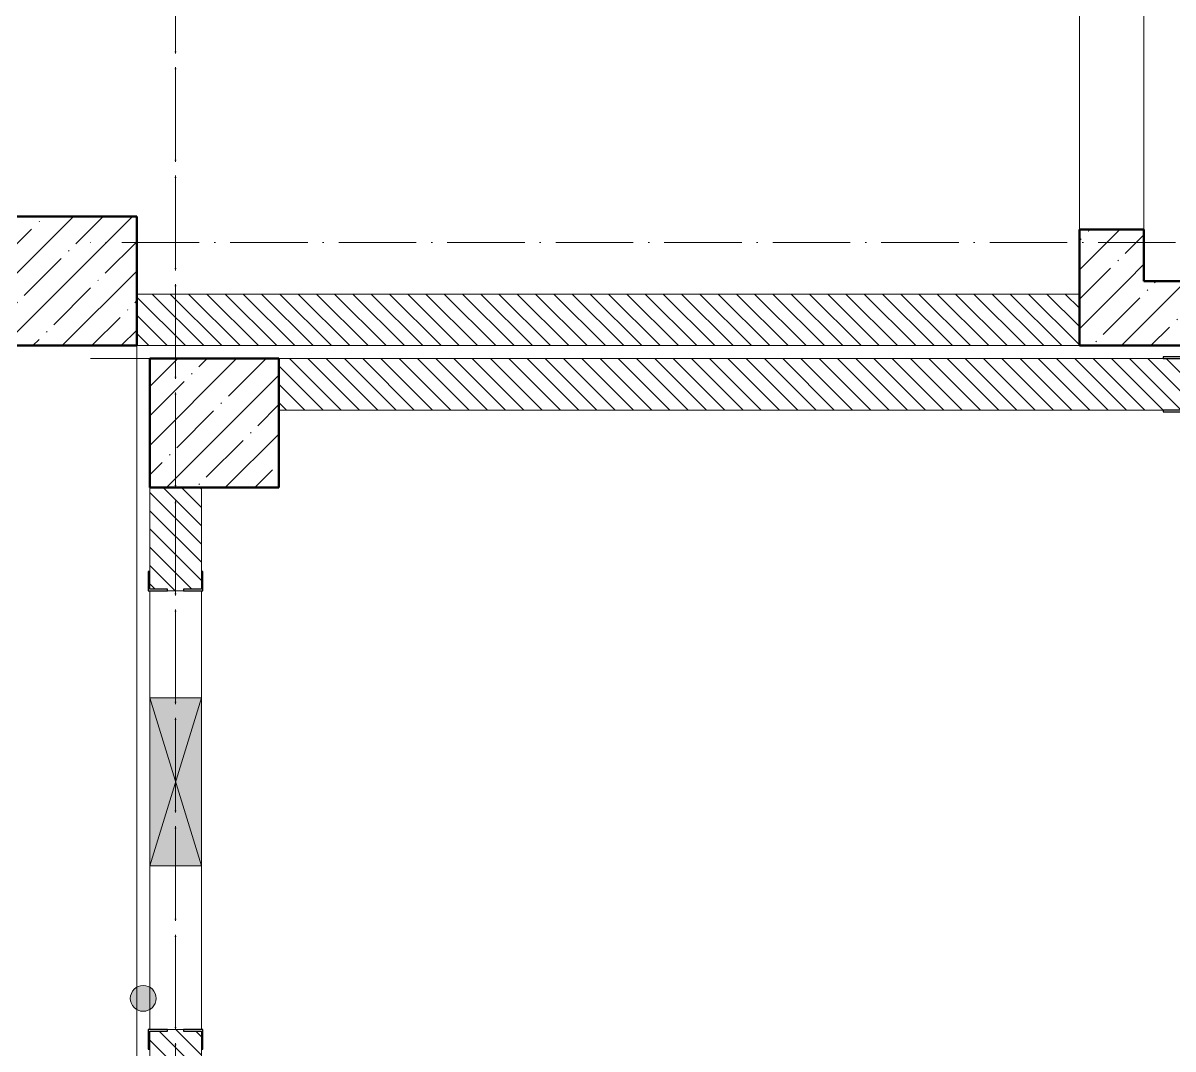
# Model space of a CAD drawing. Header units: millimetres. Extents: x -12989 to 629078, y -109036 to 555275.
# Drawn here: x 376530 to 380983, y -42757 to -38782 of the extents above; entities that cross this region are included whole.
import ezdxf

# ---------------------------------------------------------------- set-up
doc = ezdxf.new("R2010")
doc.units = ezdxf.units.MM
doc.linetypes.add('50_200_ШТРИХ_1Т_ш5_п1_п1_', pattern=[700, 500, -100, 0, -100])
for name, color, linetype, lineweight in [('4 -стяжа', 7, 'Continuous', 30), ('A-DETL-GENF-OTLN', 7, 'Continuous', 9), ('A-FLOR-____-OTLN', 7, 'Continuous', 9), ('A-GENM-____-MCUT', 7, 'Continuous', 25), ('A-GENM-____-OTLN-1', 7, 'Continuous', 25), ('A-GLAZ-____-OTLN', 7, 'Continuous', 9), ('A-WALL-____-MCUT', 7, 'Continuous', 13), ('A-WALL-____-MCUT-1', 7, 'Continuous', 9), ('A-WALL-____-MCUT-2', 7, 'Continuous', 50), ('A-WALL-____-MCUT-3', 7, 'Continuous', 9), ('A-WALL-____-OTLN', 7, 'Continuous', 9), ('A-WALL-____-PATT-1', 7, 'Continuous', 9), ('G-____-____-TEXT', 7, 'Continuous', 9), ('I-WALL-____-OTLN', 7, 'Continuous', 9), ('S-COLS-____-MCUT', 7, 'Continuous', 50), ('S-COLS-____-OTLN', 7, 'Continuous', 9), ('S-GRID-____-OTLN-1', 7, '50_200_ШТРИХ_1Т_ш5_п1_п1_', 9)]:
    doc.layers.add(name, color=color, linetype=linetype, lineweight=lineweight)
doc.layers.get('4 -стяжа').off()
pattern_1 = [(135, (283770.707, -86863.456), (-35.35534, -35.35534), [])]
pattern_2 = [(45, (-93500, -46531.04), (-114.04925, 114.04925), []), (45, (-93385.95, -46531.04), (-114.04925, 114.04925), [201.613, -40.323, 3.353, -36.97])]
pattern_3 = [(45, (-92950, -47081.04), (-114.04925, 114.04925), []), (45, (-92835.95, -47081.04), (-114.04925, 114.04925), [201.613, -40.323, 3.353, -36.97])]
pattern_4 = [(45, (283770.7, -86863.46), (-114.04925, 114.04925), []), (45, (283884.76, -86863.46), (-114.04925, 114.04925), [201.612, -40.322, 3.353, -36.97])]

# ---------------------------------------------------------------- blocks, each defined once
blk = doc.blocks.new('BSC_Колонна _Прямоугольная - 500х500-V115-АР1_План отверстий 3 этажа в осях 1-64_Ю-ЯЯ')
at = {"layer": 'S-COLS-____-OTLN'}
h = blk.add_hatch(dxfattribs=at)
h.set_pattern_fill('FP_120', color=256, style=0, pattern_type=2)
h.set_pattern_definition(pattern_2)
h.paths.add_polyline_path([(-250, -250), (250, -250), (250, 250), (-250, 250)], flags=0)
at = {"layer": 'S-COLS-____-MCUT'}
for p, q in [((250, 250), (-250, 250)), ((-250, 250), (-250, -250)), ((250, -250), (250, 250)), ((-250, -250), (250, -250))]:
    blk.add_line(p, q, dxfattribs=at)
blk = doc.blocks.new('BSC_Колонна _Прямоугольная - 500х500-V123-АР1_План отверстий 3 этажа в осях 1-64_Ю-ЯЯ')
at = {"layer": 'S-COLS-____-OTLN'}
h = blk.add_hatch(dxfattribs=at)
h.set_pattern_fill('FP_128', color=256, style=0, pattern_type=2)
h.set_pattern_definition(pattern_3)
h.paths.add_polyline_path([(-250, -250), (250, -250), (250, 250), (-250, 250)], flags=0)
at = {"layer": 'S-COLS-____-MCUT'}
for p, q in [((250, 250), (-250, 250)), ((-250, 250), (-250, -250)), ((250, -250), (250, 250)), ((-250, -250), (250, -250))]:
    blk.add_line(p, q, dxfattribs=at)
blk = doc.blocks.new('Фахверк_СКБ_Уголок - 200_3550-28267367-АР1_План отверстий 3 этажа в осях 1-64_Ю-ЯЯ')
at = {"layer": 'A-GENM-____-MCUT'}
for p, q in [((200, 156), (125, 156)), ((125, 156), (125, 81)), ((131, 81), (131, 150)), ((131, 150), (200, 150)), ((200, 150), (200, 156)), ((125, 81), (131, 81)), ((131, 19), (125, 19)), ((125, 19), (125, -56)), ((131, -50), (131, 19)), ((125, -56), (200, -56)), ((200, -50), (131, -50)), ((200, -56), (200, -50))]:
    blk.add_line(p, q, dxfattribs=at)
blk = doc.blocks.new('Фахверк_СКБ_Уголок - 200_3960-28268576-АР1_План отверстий 3 этажа в осях 1-64_Ю-ЯЯ')
at = {"layer": 'A-GENM-____-MCUT'}
for p, q in [((200, 156), (125, 156)), ((125, 156), (125, 81)), ((131, 81), (131, 150)), ((131, 150), (200, 150)), ((200, 150), (200, 156)), ((125, 81), (131, 81)), ((131, 19), (125, 19)), ((125, 19), (125, -56)), ((131, -50), (131, 19)), ((125, -56), (200, -56)), ((200, -50), (131, -50)), ((200, -56), (200, -50))]:
    blk.add_line(p, q, dxfattribs=at)
blk = doc.blocks.new('AR_Отверстие прямоугольное _в стене_ - AR_Отверстие прямоугольное _в стене__ОВ-36945931-АР1_План отверстий 3 этажа в осях 1-64_Ю-ЯЯ')
at = {"layer": 'A-GLAZ-____-OTLN'}
blk.add_hatch(color=256, dxfattribs=at).paths.add_polyline_path([(325, 100), (-325, 100), (-325, -100), (325, -100)], flags=0)
at = {"layer": 'A-DETL-GENF-OTLN'}
for p, q in [((-325, -100), (-325, 100)), ((-325, 100), (325, 100)), ((325, 100), (-325, -100)), ((-325, 100), (325, -100)), ((325, 100), (-325, 100)), ((-325, 100), (-325, -100)), ((325, 100), (325, -100)), ((325, -100), (325, 100)), ((325, -100), (-325, -100)), ((-325, -100), (325, -100))]:
    blk.add_line(p, q, dxfattribs=at)
blk = doc.blocks.new('BSC_Колонна _Прямоугольная - 500х500-V139-АР1_План отверстий 3 этажа в осях 1-64_А-ГГ')
at = {"layer": 'S-COLS-____-OTLN'}
h = blk.add_hatch(dxfattribs=at)
h.set_pattern_fill('FP_162', color=256, style=0, pattern_type=2)
h.set_pattern_definition(pattern_2)
h.paths.add_polyline_path([(-250, -250), (250, -250), (250, 250), (-250, 250)], flags=0)
at = {"layer": 'S-COLS-____-MCUT'}
for p, q in [((250, 250), (-250, 250)), ((-250, 250), (-250, -250)), ((250, -250), (250, 250)), ((-250, -250), (250, -250))]:
    blk.add_line(p, q, dxfattribs=at)
blk = doc.blocks.new('BSC_Колонна _Прямоугольная - 500х500-V147-АР1_План отверстий 3 этажа в осях 1-64_А-ГГ')
at = {"layer": 'S-COLS-____-OTLN'}
h = blk.add_hatch(dxfattribs=at)
h.set_pattern_fill('FP_170', color=256, style=0, pattern_type=2)
h.set_pattern_definition(pattern_3)
h.paths.add_polyline_path([(-250, -250), (250, -250), (250, 250), (-250, 250)], flags=0)
at = {"layer": 'S-COLS-____-MCUT'}
for p, q in [((250, 250), (-250, 250)), ((-250, 250), (-250, -250)), ((250, -250), (250, 250)), ((-250, -250), (250, -250))]:
    blk.add_line(p, q, dxfattribs=at)
blk = doc.blocks.new('Фахверк_СКБ_Уголок - 200_3550-28267367-АР1_План отверстий 3 этажа в осях 1-64_А-ГГ')
at = {"layer": 'A-GENM-____-MCUT'}
for p, q in [((200, 156), (125, 156)), ((125, 156), (125, 81)), ((131, 81), (131, 150)), ((131, 150), (200, 150)), ((200, 150), (200, 156)), ((125, 81), (131, 81)), ((131, 19), (125, 19)), ((125, 19), (125, -56)), ((131, -50), (131, 19)), ((125, -56), (200, -56)), ((200, -50), (131, -50)), ((200, -56), (200, -50))]:
    blk.add_line(p, q, dxfattribs=at)
blk = doc.blocks.new('Фахверк_СКБ_Уголок - 200_3960-28268576-АР1_План отверстий 3 этажа в осях 1-64_А-ГГ')
at = {"layer": 'A-GENM-____-MCUT'}
for p, q in [((200, 156), (125, 156)), ((125, 156), (125, 81)), ((131, 81), (131, 150)), ((131, 150), (200, 150)), ((200, 150), (200, 156)), ((125, 81), (131, 81)), ((131, 19), (125, 19)), ((125, 19), (125, -56)), ((131, -50), (131, 19)), ((125, -56), (200, -56)), ((200, -50), (131, -50)), ((200, -56), (200, -50))]:
    blk.add_line(p, q, dxfattribs=at)
blk = doc.blocks.new('AR_Отверстие прямоугольное _в стене_ - AR_Отверстие прямоугольное _в стене__ОВ-36945931-АР1_План отверстий 3 этажа в осях 1-64_А-ГГ')
at = {"layer": 'A-GLAZ-____-OTLN'}
blk.add_hatch(color=256, dxfattribs=at).paths.add_polyline_path([(325, 100), (-325, 100), (-325, -100), (325, -100)], flags=0)
at = {"layer": 'A-DETL-GENF-OTLN'}
for p, q in [((-325, -100), (-325, 100)), ((-325, 100), (325, 100)), ((325, 100), (-325, -100)), ((-325, 100), (325, -100)), ((325, 100), (-325, 100)), ((-325, 100), (-325, -100)), ((325, 100), (325, -100)), ((325, -100), (325, 100)), ((325, -100), (-325, -100)), ((-325, -100), (325, -100))]:
    blk.add_line(p, q, dxfattribs=at)
blk = doc.blocks.new('3эт')
at = {"layer": 'S-GRID-____-OTLN-1', "color": 251, "ltscale": 0.6, "true_color": 0x636466}
for p, q in [((377120.7, -46882.4), (377120.7, 4029.4)), ((377120.7, -91346.1), (377120.7, -36982.5)), ((387715.1, -39632.4), (376792, -39632.4)), ((387715.1, -39632.4), (376792, -39632.4)), ((376792, -40082.4), (387845.1, -40082.4)), ((376792, -40082.4), (387845.1, -40082.4))]:
    blk.add_line(p, q, dxfattribs=at)

msp = doc.modelspace()

# ---------------------------------------------------------------- hatches: boundary and pattern name
at = {"layer": 'A-WALL-____-PATT-1'}
h = msp.add_hatch(dxfattribs=at)
h.set_pattern_fill('FP_12', color=256, style=0, pattern_type=2)
h.set_pattern_definition(pattern_4)
h.paths.add_polyline_path([(380620.7074, -39782.4142), (380870.7074, -39782.4142), (380870.7074, -39582.4142), (380620.7074, -39582.4142)], flags=0)
h.paths.add_polyline_path([(380870.7074, -37982.4142), (380870.7074, -37132.4142), (380620.7074, -37132.4142), (380620.7074, -37982.4142)], flags=0)
h = msp.add_hatch(dxfattribs=at)
h.set_pattern_fill('FP_38', color=256, style=0, pattern_type=2)
h.set_pattern_definition(pattern_4)
h.paths.add_polyline_path([(380870.7074, -39782.4142), (380870.7074, -39582.4142), (380620.7074, -39582.4142), (380620.7074, -39782.4142)], flags=0)
h = msp.add_hatch(dxfattribs=at)
h.set_pattern_fill('FP_12', color=256, style=0, pattern_type=2)
h.set_pattern_definition(pattern_4)
h.paths.add_polyline_path([(385020.7074, -40032.4142), (385020.7074, -39782.4142), (380620.7074, -39782.4142), (380620.7074, -40032.4142), (384502.1459, -40032.4142)], flags=0)
h = msp.add_hatch(dxfattribs=at)
h.set_pattern_fill('FP_38', color=256, style=0, pattern_type=2)
h.set_pattern_definition(pattern_4)
h.paths.add_polyline_path([(385020.7074, -40032.4142), (385020.7074, -39782.4142), (380620.7074, -39782.4142), (380620.7074, -40032.4142), (384502.4949, -40032.4142)], flags=0)
h = msp.add_hatch(dxfattribs=at)
h.set_pattern_fill('FP_9', color=256, style=0, pattern_type=2)
h.set_pattern_definition(pattern_1)
h.paths.add_polyline_path([(380620.7074, -40032.4142), (380620.7074, -39832.4142), (376970.7074, -39832.4142), (376970.7074, -40032.4142), (379199.753, -40032.4142)], flags=0)
h = msp.add_hatch(dxfattribs=at)
h.set_pattern_fill('FP_6', color=256, style=0, pattern_type=2)
h.set_pattern_definition(pattern_1)
h.paths.add_polyline_path([(380620.7074, -40032.4142), (380620.7074, -39832.4142), (376970.7074, -39832.4142), (376970.7074, -40032.4142), (379200.1021, -40032.4142)], flags=0)
h = msp.add_hatch(dxfattribs=at)
h.set_pattern_fill('FP_9', color=256, style=0, pattern_type=2)
h.set_pattern_definition(pattern_1)
h.paths.add_polyline_path([(384520.7074, -40282.4142), (384520.7074, -40082.4142), (381020.7074, -40082.4142), (381020.7074, -40151.4142), (381014.7074, -40151.4142), (381014.7074, -40082.4142), (377520.7074, -40082.4142), (377520.7074, -40282.4142), (381014.7074, -40282.4142), (381014.7074, -40213.4142), (381020.7074, -40213.4142), (381020.7074, -40282.4142), (384502.1459, -40282.4142)], flags=0)
h = msp.add_hatch(dxfattribs=at)
h.set_pattern_fill('FP_6', color=256, style=0, pattern_type=2)
h.set_pattern_definition(pattern_1)
h.paths.add_polyline_path([(384520.7074, -40282.4142), (384520.7074, -40082.4142), (381020.7074, -40082.4142), (381020.7074, -40151.4142), (381014.7074, -40151.4142), (381014.7074, -40082.4142), (377520.7074, -40082.4142), (377520.7074, -40282.4142), (381014.7074, -40282.4142), (381014.7074, -40213.4142), (381020.7074, -40213.4142), (381020.7074, -40282.4142), (384502.4949, -40282.4142)], flags=0)
h = msp.add_hatch(dxfattribs=at)
h.set_pattern_fill('FP_9', color=256, style=0, pattern_type=2)
h.set_pattern_definition(pattern_1)
h.paths.add_polyline_path([(377020.7074, -43932.4142), (377220.7074, -43932.4142), (377220.7074, -43332.4142), (377020.7074, -43332.4142), (377020.7074, -43363.1268)], flags=0)
h.paths.add_polyline_path([(377089.7074, -42932.4142), (377151.7074, -42932.4142), (377151.7074, -42926.4142), (377220.7074, -42926.4142), (377219.7474, -42688.4142), (377151.7074, -42688.4142), (377151.7074, -42682.4142), (377089.7074, -42682.4142), (377089.7074, -42688.4142), (377020.7074, -42688.4142), (377020.7074, -42926.4142), (377089.7074, -42926.4142)], flags=0)
h.paths.add_polyline_path([(377089.7074, -40982.4142), (377151.7074, -40982.4142), (377151.7074, -40976.4142), (377220.7074, -40976.4142), (377220.7074, -40582.4142), (377020.7074, -40582.4142), (377020.7074, -40976.4142), (377089.7074, -40976.4142)], flags=0)
h = msp.add_hatch(dxfattribs=at)
h.set_pattern_fill('FP_6', color=256, style=0, pattern_type=2)
h.set_pattern_definition(pattern_1)
h.paths.add_polyline_path([(377020.7074, -43932.4142), (377220.7074, -43932.4142), (377220.7074, -43332.4142), (377020.7074, -43332.4142)], flags=0)
h.paths.add_polyline_path([(377151.7074, -42932.4142), (377151.7074, -42926.4142), (377220.7074, -42926.4142), (377219.7474, -42688.4142), (377151.7074, -42688.4142), (377151.7074, -42682.4142), (377089.7074, -42682.4142), (377089.7074, -42688.4142), (377020.7074, -42688.4142), (377020.7074, -42926.4142), (377089.7074, -42926.4142), (377089.7074, -42932.4142)], flags=0)
h.paths.add_polyline_path([(377151.7074, -40982.4142), (377151.7074, -40976.4142), (377220.7074, -40976.4142), (377220.7074, -40582.4142), (377020.7074, -40582.4142), (377020.7074, -40976.4142), (377089.7074, -40976.4142), (377089.7074, -40982.4142)], flags=0)
at = {"layer": 'G-____-____-TEXT'}
h = msp.add_hatch(color=256, dxfattribs=at)
edge = h.paths.add_edge_path(flags=0)
edge.add_arc((376995.673, -42561.2045), 50, 0, 360)
h = msp.add_hatch(color=256, dxfattribs=at)
edge = h.paths.add_edge_path(flags=0)
edge.add_arc((376995.673, -42561.2045), 50, 0, 360)

# ---------------------------------------------------------------- linework, layer by layer
at = {"layer": 'A-FLOR-____-OTLN'}
msp.add_line((376970.7074, -43382.4142), (376970.7074, -40032.4142), dxfattribs=at)
msp.add_line((376970.7074, -43382.4142), (376970.7074, -40032.4142), dxfattribs=at)
at = {"layer": 'A-WALL-____-MCUT'}
for p, q in [((380620.7074, -39832.4142), (376970.7074, -39832.4142)), ((376970.7074, -40032.4142), (380620.7074, -40032.4142)), ((380945.7074, -40082.4142), (377520.7074, -40082.4142)), ((377520.7074, -40282.4142), (380945.7074, -40282.4142)), ((377020.7074, -40582.4142), (377020.7074, -40907.4142)), ((377220.7074, -40907.4142), (377220.7074, -40582.4142)), ((377089.7074, -40982.4142), (377151.7074, -40982.4142)), ((377151.7074, -42682.4142), (377089.7074, -42682.4142)), ((377020.7074, -42757.4142), (377020.7074, -42857.4142)), ((377220.7074, -42857.4142), (377220.7074, -42757.4142))]:
    msp.add_line(p, q, dxfattribs=at)
at = {"layer": 'A-WALL-____-MCUT-1'}
for p, q in [((380620.7074, -39582.4142), (380620.7074, -40032.4142)), ((380870.7074, -39782.4142), (380870.7074, -39582.4142)), ((385020.7074, -39782.4142), (380870.7074, -39782.4142)), ((380620.7074, -40032.4142), (385020.7074, -40032.4142))]:
    msp.add_line(p, q, dxfattribs=at)
at = {"layer": 'A-WALL-____-MCUT-2'}
for p, q in [((380870.7074, -39582.4142), (380620.7074, -39582.4142)), ((380620.7074, -39582.4142), (380620.7074, -40032.4142)), ((380870.7074, -39782.4142), (380870.7074, -39582.4142)), ((385020.7074, -39782.4142), (380870.7074, -39782.4142)), ((380620.7074, -40032.4142), (385020.7074, -40032.4142))]:
    msp.add_line(p, q, dxfattribs=at)
at = {"layer": 'A-WALL-____-MCUT-3'}
for p, q in [((380620.7074, -39832.4142), (376970.7074, -39832.4142)), ((376970.7074, -40032.4142), (380620.7074, -40032.4142)), ((380945.7074, -40082.4142), (377520.7074, -40082.4142)), ((377520.7074, -40282.4142), (380945.7074, -40282.4142)), ((377020.7074, -40582.4142), (377020.7074, -40907.4142)), ((377220.7074, -40907.4142), (377220.7074, -40582.4142)), ((377089.7074, -40982.4142), (377151.7074, -40982.4142)), ((377151.7074, -42682.4142), (377089.7074, -42682.4142)), ((377020.7074, -42757.4142), (377020.7074, -42857.4142)), ((377220.7074, -42857.4142), (377220.7074, -42757.4142))]:
    msp.add_line(p, q, dxfattribs=at)
at = {"layer": 'A-WALL-____-OTLN'}
for p, q in [((380620.7074, -39582.4142), (380620.7074, -37982.4142)), ((380870.7074, -37982.4142), (380870.7074, -39582.4142))]:
    msp.add_line(p, q, dxfattribs=at)
at = {"layer": 'G-____-____-TEXT'}
msp.add_circle((376995.673, -42561.2045), 50, dxfattribs=at)
msp.add_circle((376995.673, -42561.2045), 50, dxfattribs=at)
at = {"layer": 'I-WALL-____-OTLN'}
for p, q in [((377020.7074, -41397.4142), (377020.7074, -40982.4142)), ((377020.7074, -41397.4142), (377020.7074, -40982.4142)), ((377220.7074, -40982.4142), (377220.7074, -41397.4142)), ((377220.7074, -40982.4142), (377220.7074, -41397.4142)), ((377020.7074, -42682.4142), (377020.7074, -42047.4142)), ((377020.7074, -42682.4142), (377020.7074, -42047.4142)), ((377220.7074, -42047.4142), (377220.7074, -42682.4142)), ((377220.7074, -42047.4142), (377220.7074, -42682.4142))]:
    msp.add_line(p, q, dxfattribs=at)

# ---------------------------------------------------------------- block references
at = {"layer": '4 -стяжа'}
msp.add_blockref('3эт', (0, 0), dxfattribs=at)
at = {"layer": 'A-GENM-____-OTLN-1'}
for name, p, rotation in [('Фахверк_СКБ_Уголок - 200_3550-28267367-АР1_План отверстий 3 этажа в осях 1-64_Ю-ЯЯ', (381145.7074, -40132.4142), 180), ('Фахверк_СКБ_Уголок - 200_3550-28267367-АР1_План отверстий 3 этажа в осях 1-64_А-ГГ', (381145.7074, -40132.4142), 180), ('Фахверк_СКБ_Уголок - 200_3960-28268576-АР1_План отверстий 3 этажа в осях 1-64_Ю-ЯЯ', (377170.7074, -41107.4142), 89.9999999999999), ('Фахверк_СКБ_Уголок - 200_3960-28268576-АР1_План отверстий 3 этажа в осях 1-64_А-ГГ', (377170.7074, -41107.4142), 89.9999999999999), ('Фахверк_СКБ_Уголок - 200_3960-28268576-АР1_План отверстий 3 этажа в осях 1-64_Ю-ЯЯ', (377070.7074, -42557.4142), 269.9999999999999), ('Фахверк_СКБ_Уголок - 200_3960-28268576-АР1_План отверстий 3 этажа в осях 1-64_А-ГГ', (377070.7074, -42557.4142), 269.9999999999999)]:
    msp.add_blockref(name, p, dxfattribs=dict(at, rotation=rotation))
at = {"layer": 'A-GLAZ-____-OTLN', "rotation": 269.9999999999999}
for name in ['AR_Отверстие прямоугольное _в стене_ - AR_Отверстие прямоугольное _в стене__ОВ-36945931-АР1_План отверстий 3 этажа в осях 1-64_Ю-ЯЯ', 'AR_Отверстие прямоугольное _в стене_ - AR_Отверстие прямоугольное _в стене__ОВ-36945931-АР1_План отверстий 3 этажа в осях 1-64_А-ГГ']:
    msp.add_blockref(name, (377120.7074, -41722.4142), dxfattribs=at)
at = {"layer": 'S-COLS-____-OTLN'}
for name, p in [('BSC_Колонна _Прямоугольная - 500х500-V123-АР1_План отверстий 3 этажа в осях 1-64_Ю-ЯЯ', (376720.7074, -39782.4142)), ('BSC_Колонна _Прямоугольная - 500х500-V147-АР1_План отверстий 3 этажа в осях 1-64_А-ГГ', (376720.7074, -39782.4142)), ('BSC_Колонна _Прямоугольная - 500х500-V115-АР1_План отверстий 3 этажа в осях 1-64_Ю-ЯЯ', (377270.7074, -40332.4142)), ('BSC_Колонна _Прямоугольная - 500х500-V139-АР1_План отверстий 3 этажа в осях 1-64_А-ГГ', (377270.7074, -40332.4142))]:
    msp.add_blockref(name, p, dxfattribs=at)

doc.saveas('drawing.dxf')
